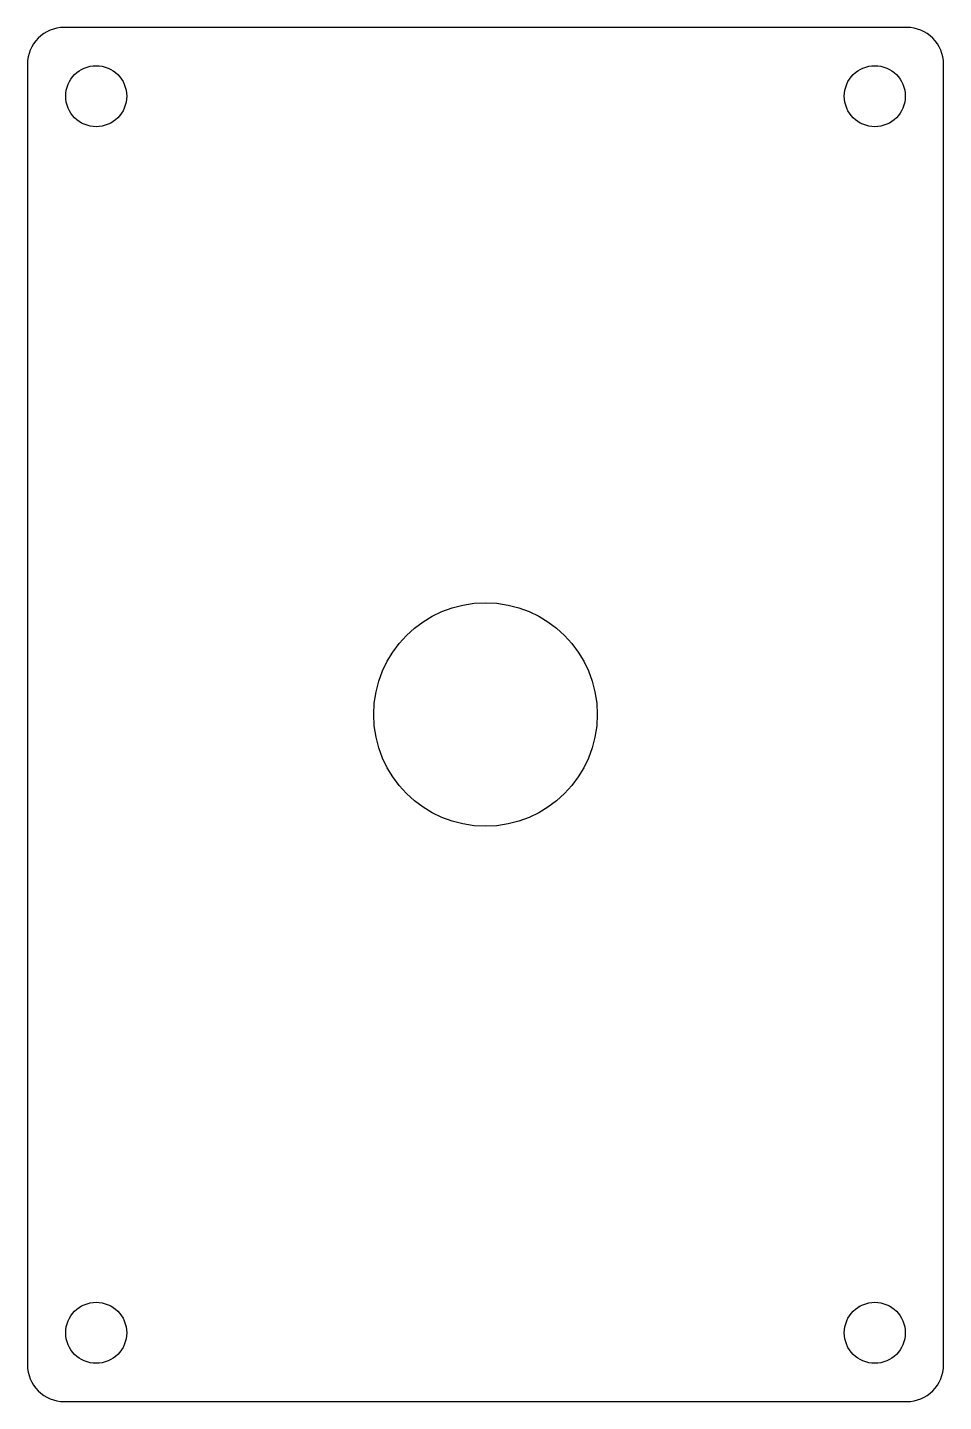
# Model space of a CAD drawing. Extents: x -50 to 50, y -75 to 75.
import ezdxf

# ---------------------------------------------------------------- set-up
doc = ezdxf.new("R2010")
doc.units = 0
doc.layers.get('0').update_dxf_attribs({"linetype": 'continuous'})

msp = doc.modelspace()

# ---------------------------------------------------------------- linework, layer by layer
at = {"color": 5}
msp.add_lwpolyline([(-46, -75), (46, -75, 0.414214), (50, -71), (50, 71, 0.414214), (46, 75), (-46, 75, 0.414214), (-50, 71), (-50, -71, 0.414214)], format="xyb", close=True, dxfattribs=at)
for centre, radius in [((-42.5, 67.5), 3.33), ((42.5, 67.5), 3.33), ((0, 0), 12.2), ((-42.5, -67.5), 3.33), ((42.5, -67.5), 3.33)]:
    msp.add_circle(centre, radius, dxfattribs=at)

doc.saveas('drawing.dxf')
